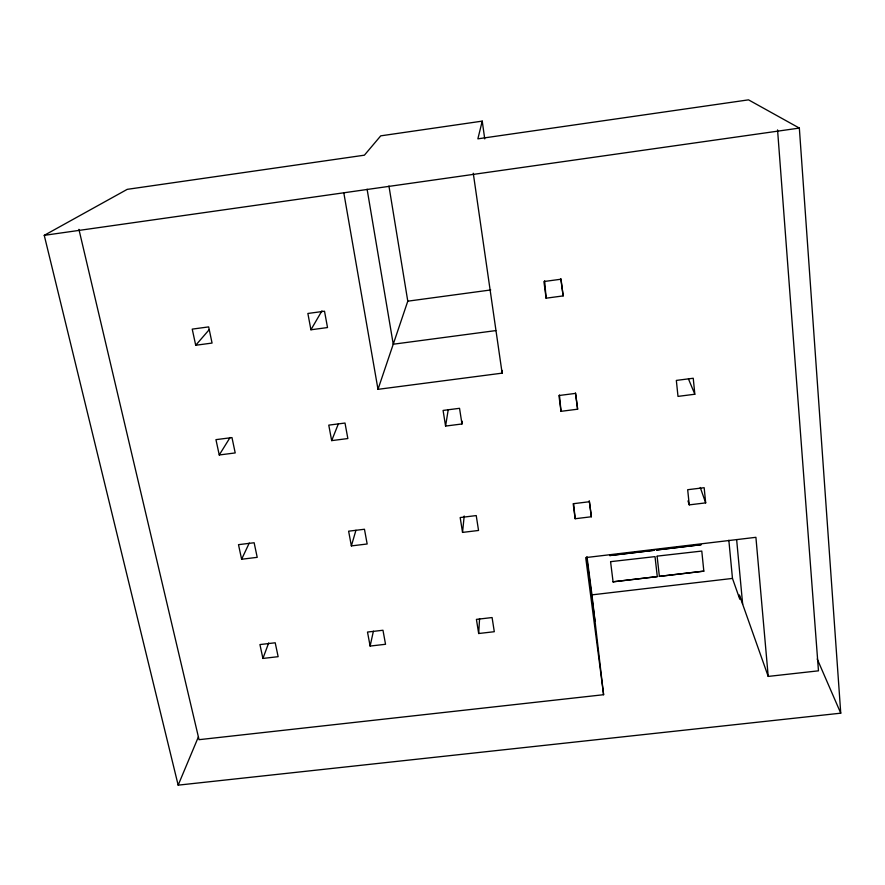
<?xml version="1.0" encoding="UTF-8"?>
<svg xmlns="http://www.w3.org/2000/svg" width="885" height="885" viewBox="0 0 885 885"><rect width="100%" height="100%" fill="white"/><g stroke="black" fill="none" stroke-linecap="round" stroke-linejoin="round"><path stroke-width="1.33" d="M343.845 193.03L377.995 389.334L502.127 373.149L502.237 370.428M478.674 633.516L476.418 619.378L492.093 617.553L494.295 631.713L478.674 633.516L479.581 618.571M462.545 532.405L460.178 517.548L476.23 515.579L478.542 530.469L462.545 532.405L464.194 515.988M461.981 423.97L459.536 408.317L443.086 410.43L445.575 426.072L461.981 423.97L462.313 421.271M445.575 426.072L448.208 409.81M370.118 646.061L367.496 632.056L382.973 630.253L385.539 644.28L370.118 646.061L373.393 631.215M482.236 121.123L477.867 138.834L748.522 99.85L799.343 128.082L840.75 713.177L178.162 785.15L44.25 235.344L127.241 189.346L364.399 155.185L380.738 135.847L482.236 121.123L484.737 138.901M351.367 545.912L348.624 531.188L364.465 529.252L367.164 543.987L351.367 545.912L355.936 530.281M377.995 389.334L407.786 301.177L388.935 185.994M262.911 658.44L259.936 644.568L275.213 642.787L278.144 656.681L262.911 658.44L268.686 642.952M331.665 440.619L328.766 425.132L345.006 423.041L347.849 438.551L331.665 440.619L338.335 423.937M178.162 785.15L198.428 736.829M241.616 559.243L238.496 544.662L254.139 542.748L257.214 557.34L241.616 559.243L249.26 543.058M310.923 329.784L307.869 313.467L324.518 311.221L327.516 327.55L310.923 329.784L321.952 310.823M219.248 454.978L215.951 439.646L231.981 437.588L235.211 452.932L219.248 454.978L230.1 437.489M195.707 345.261L212.068 343.059L208.661 326.897L192.233 329.12L195.707 345.261L209.214 329.662M44.25 235.344L799.343 128.082M407.786 301.177L490.744 289.959M546.111 298.19L563.159 295.9L561.024 279.217L543.91 281.53L546.111 298.19L544.662 280.822M495.755 330.603L393.25 344.221L367.098 189.191M561.013 411.326L577.628 409.202L575.604 393.382L558.933 395.529L561.013 411.326L559.453 395.053M694.836 394.234L677.998 396.391L676.339 380.417L693.243 378.249L694.836 394.234L688.453 378.924M575.161 518.732L591.368 516.763L589.454 501.729L573.181 503.72L575.161 518.732L573.602 503.609M689.26 504.87L705.677 502.879L704.161 487.701L687.678 489.715L689.26 504.87L687.988 500.921M610.561 561.665L655.022 556.621L657.289 576.611L613.073 581.81L657.289 576.611M657.068 556.134L701.783 551.067L703.829 571.146L659.38 576.367L703.829 571.146M586.987 556.731L591.954 594.864L732.47 578.425L739.771 599.145L739.373 594.963L768.213 676.417L818.47 670.83L777.561 129.918M591.954 594.864L603.603 694.714L199.048 739.683L78.92 229.359M817.22 658.993L840.75 713.177M700.256 487.48L705.677 502.879M473.265 173.228L502.127 373.149M560.791 278.631L563.159 295.9M575.449 392.995L577.628 409.202M589.233 500.689L591.368 516.763M586.678 557.395L594.997 621.27M603.603 694.714L585.715 557.594L755.912 537.317L768.213 676.417M610.595 561.886L613.073 581.81M657.124 556.366L659.38 576.367M728.842 540.248L732.47 578.425M736.63 539.529L742.659 604.234M654.269 550.271L609.798 555.559L654.269 550.271M701.086 544.695L656.382 550.016L701.086 544.695"/></g></svg>
